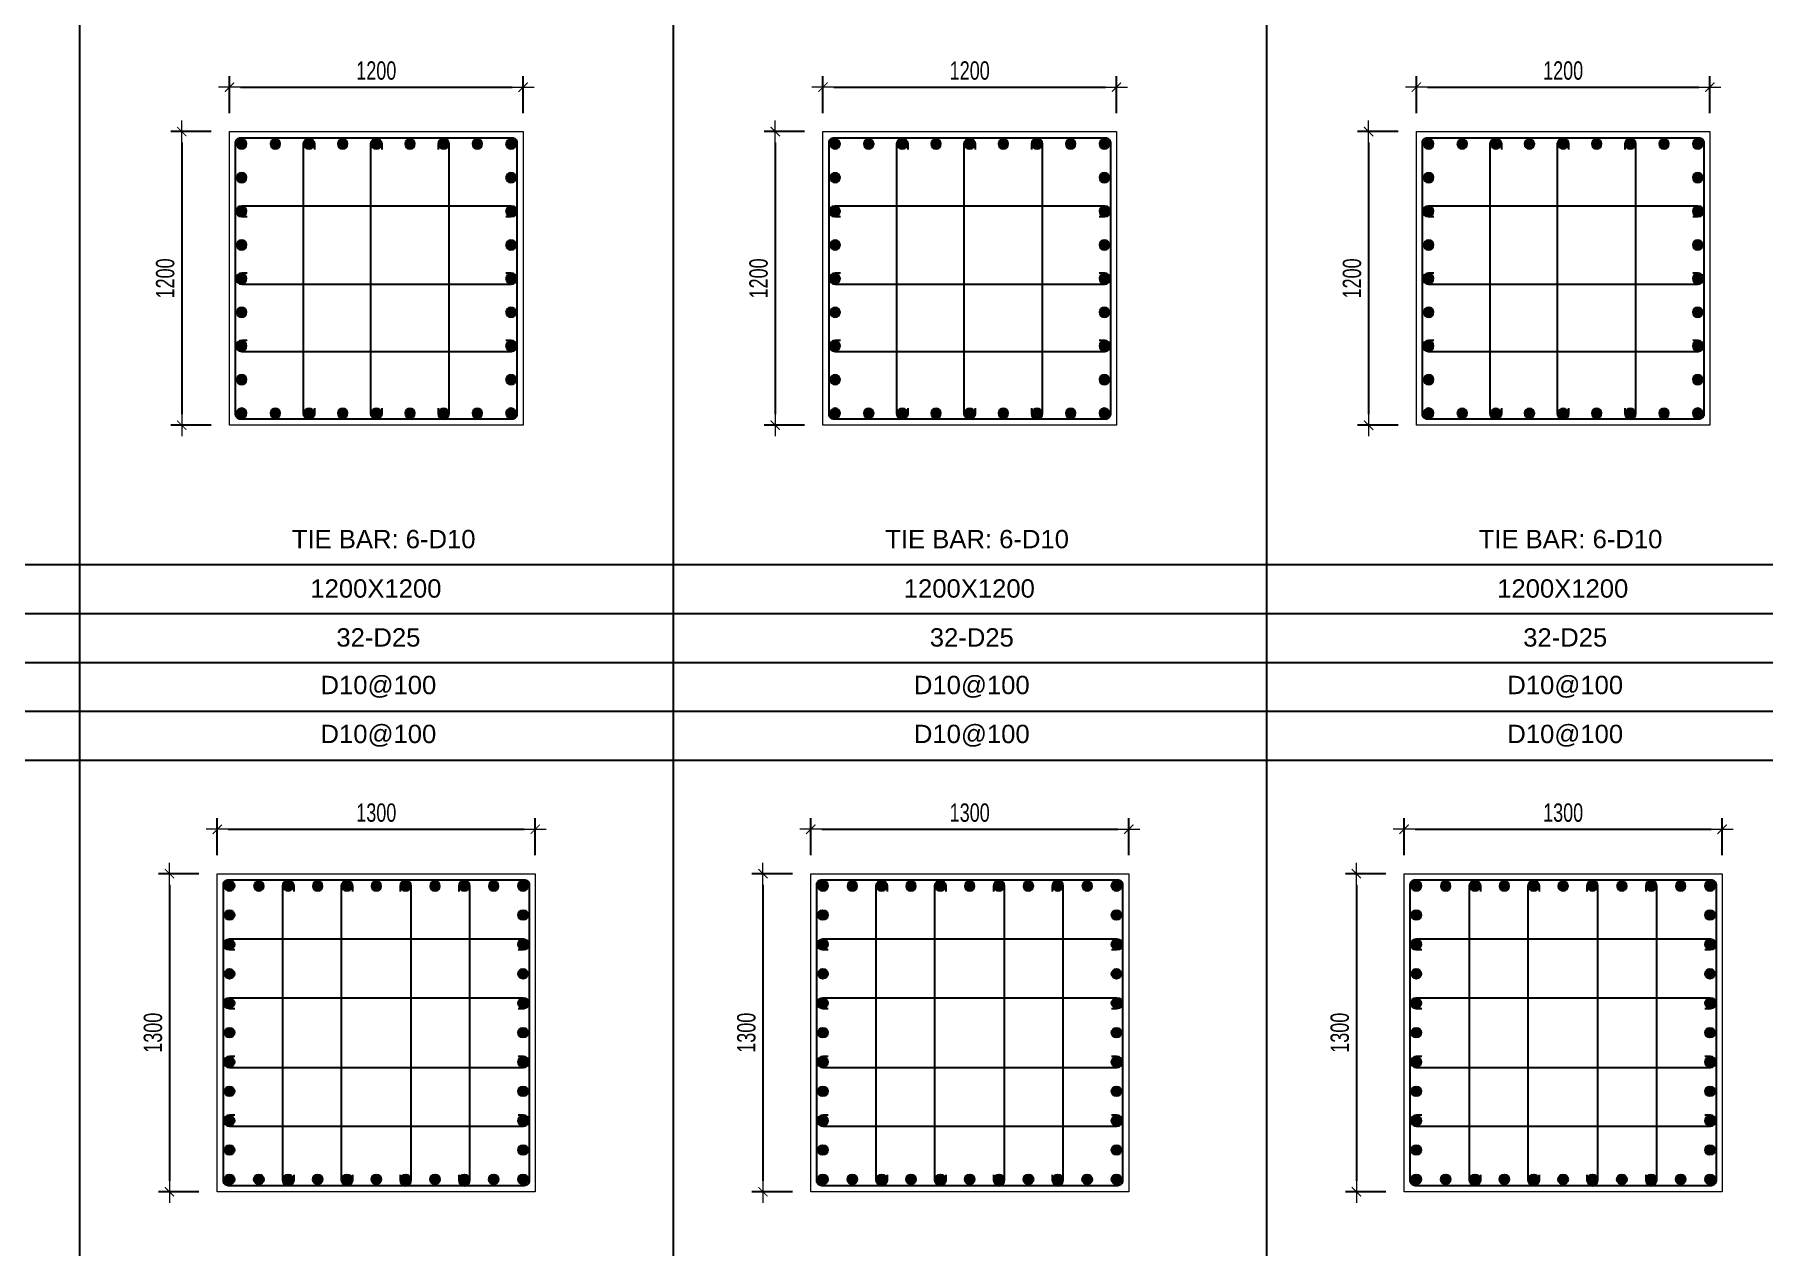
# Model space of a CAD drawing. Header units: millimetres. Extents: x 49323 to 380960, y -6102 to 181761.
# Drawn here: x 315351 to 322419, y 93714 to 98666 of the extents above; entities that cross this region are included whole.
import ezdxf
from ezdxf.enums import TextEntityAlignment as Align

# ---------------------------------------------------------------- set-up
doc = ezdxf.new("R2010")
doc.units = ezdxf.units.MM
doc.linetypes.add('CENTER2', pattern=[1.125, 0.75, -0.125, 0.125, -0.125])
doc.layers.get('Defpoints').update_dxf_attribs({"color": 151, "lineweight": 9})
for name, color, linetype in [('2', 2, 'Continuous'), ('CEN', 1, 'CENTER2'), ('STL', 3, 'Continuous'), ('TIT1', 3, 'Continuous')]:
    doc.layers.add(name, color=color, linetype=linetype)
doc.layers.add('NDC_S_CONTINUOUS', color=3, linetype='Continuous', lineweight=20)
doc.layers.add('NDC_S_DIM', color=1, linetype='Continuous', lineweight=15)
doc.styles.add('NDC_ARIAL', font='arial.ttf', dxfattribs={"width": 0.85})
doc.styles.add('NDC_DIM', font='', dxfattribs={"width": 0.75})
doc.styles.get('NDC_DIM').set_extended_font_data('Dotum')
doc.dimstyles.new('NDC_dim_30', dxfattribs={"dimscale": 30, "dimtxt": 2.5, "dimasz": 1.5, "dimexe": 1.5, "dimexo": 2.5, "dimgap": 1, "dimtad": 1, "dimdec": 0, "dimzin": 0, "dimdsep": 46, "dimtxsty": 'NDC_DIM', "dimblk": 'DIMMARK', "dimcen": 0.09, "dimdle": 1.2, "dimclrd": 1, "dimclre": 1, "dimclrt": 3, "dimadec": 0, "dimazin": 0, "dimtfac": 1, "dimtdec": 0, "dimtix": 1, "dimtofl": 0, "dimtmove": 0, "dimatfit": 3, "dimfxl": 8, "dimfxlon": 1, "dimtolj": 1, "dimtzin": 0, "dimarcsym": 0})

# ---------------------------------------------------------------- blocks, each defined once
blk = doc.blocks.new('DIMMARK')
at = {"layer": 'NDC_S_DIM', "color": 1}
blk.add_line((-1.5, 0), (1, 0), dxfattribs=at)
at = {"layer": 'NDC_S_DIM', "color": 2, "const_width": 0.1}
blk.add_lwpolyline([(-0.42, -0.42), (0.42, 0.42)], dxfattribs=at)
blk = doc.blocks.new('*D905')
at = {"layer": 'Defpoints', "color": 0, "ltscale": 40, "transparency": 16777216}
for p in [(317398.4, 95418.5), (316098.4, 95236.9), (317398.4, 95236.9)]:
    blk.add_point(p, dxfattribs=at)
at = {"layer": 'NDC_S_DIM', "color": 1, "lineweight": -2, "ltscale": 40, "transparency": 16777216}
for p, q in [((316098.4, 95311.9), (316098.4, 95463.5)), ((317398.4, 95311.9), (317398.4, 95463.5)), ((316143.4, 95418.5), (317353.4, 95418.5))]:
    blk.add_line(p, q, dxfattribs=at)
at = {"layer": 'NDC_S_DIM', "color": 1, "lineweight": -2, "ltscale": 40, "transparency": 16777216, "xscale": 45, "yscale": 45, "zscale": 45, "rotation": 180}
blk.add_blockref('DIMMARK', (316098.4, 95418.5), dxfattribs=at)
at = {"layer": 'NDC_S_DIM', "color": 1, "lineweight": -2, "ltscale": 40, "transparency": 16777216, "xscale": 45, "yscale": 45, "zscale": 45}
blk.add_blockref('DIMMARK', (317398.4, 95418.5), dxfattribs=at)
at = {"layer": 'NDC_S_DIM', "color": 3, "ltscale": 40, "transparency": 16777216, "insert": (316748.4, 95486), "char_height": 75, "attachment_point": 5, "style": 'NDC_DIM'}
blk.add_mtext('\\A1;1300', dxfattribs=at)
blk = doc.blocks.new('*D906')
at = {"layer": 'Defpoints', "color": 0, "ltscale": 40, "transparency": 16777216}
for p in [(316098.4, 95236.9), (315903, 93936.9), (316098.4, 93936.9)]:
    blk.add_point(p, dxfattribs=at)
at = {"layer": 'NDC_S_DIM', "color": 1, "lineweight": -2, "ltscale": 40, "transparency": 16777216}
for p, q in [((316023.4, 95236.9), (315858, 95236.9)), ((315903, 95191.9), (315903, 93981.9)), ((316023.4, 93936.9), (315858, 93936.9))]:
    blk.add_line(p, q, dxfattribs=at)
at = {"layer": 'NDC_S_DIM', "color": 1, "lineweight": -2, "ltscale": 40, "transparency": 16777216, "xscale": 45, "yscale": 45, "zscale": 45}
for p, rotation in [((315903, 95236.9), 90), ((315903, 93936.9), 270)]:
    blk.add_blockref('DIMMARK', p, dxfattribs=dict(at, rotation=rotation))
at = {"layer": 'NDC_S_DIM', "color": 3, "ltscale": 40, "transparency": 16777216, "insert": (315835.5, 94586.9), "char_height": 75, "attachment_point": 5, "rotation": 90, "style": 'NDC_DIM'}
blk.add_mtext('\\A1;1300', dxfattribs=at)
blk = doc.blocks.new('8')
at = {"layer": '2'}
blk.add_hatch(color=256, dxfattribs=at).paths.add_polyline_path([(20, 0, 0.386127), (1.9, 19.9), (-1.9, 19.9, 0.386127), (-20, 0, 1)])
blk.add_circle((0, 0), 20, dxfattribs=at)
blk = doc.blocks.new('5')
at = {"layer": 'CEN', "rotation": 180}
blk.add_blockref('8', (0, 0), dxfattribs=at)
blk = doc.blocks.new('*U897')
at = {"layer": 'STL', "xscale": -1, "rotation": 270}
blk.add_blockref('5', (0, 0), dxfattribs=at)
blk = doc.blocks.new('*U898')
at = {"layer": 'NDC_S_DIM', "color": 0, "linetype": 'ByBlock', "lineweight": -2, "transparency": 16777216}
for p in [(308919.8, 95186.4), (309039.9, 95186.4), (309159.9, 95186.4), (309280, 95186.4), (309400, 95186.4), (309520.1, 95186.4), (309640.1, 95186.4), (309760.2, 95186.4), (309880.2, 95186.4), (310000.3, 95186.4), (310120.3, 95186.4)]:
    blk.add_blockref('*U897', p, dxfattribs=at)
blk = doc.blocks.new('*U899')
at = {"layer": 'STL', "xscale": -1, "rotation": 270}
blk.add_blockref('5', (0, 0), dxfattribs=at)
blk = doc.blocks.new('*U900')
at = {"layer": 'NDC_S_DIM', "color": 0, "linetype": 'ByBlock', "lineweight": -2, "transparency": 16777216}
for p in [(308919.8, 95186.4), (309039.9, 95186.4), (309159.9, 95186.4), (309280, 95186.4), (309400, 95186.4), (309520.1, 95186.4), (309640.1, 95186.4), (309760.2, 95186.4), (309880.2, 95186.4), (310000.3, 95186.4), (310120.3, 95186.4)]:
    blk.add_blockref('*U899', p, dxfattribs=at)
blk = doc.blocks.new('*U901')
at = {"layer": 'STL', "xscale": -1, "rotation": 270}
blk.add_blockref('5', (0, 0), dxfattribs=at)
blk = doc.blocks.new('*U902')
at = {"layer": 'NDC_S_DIM', "color": 0, "linetype": 'ByBlock', "lineweight": -2, "transparency": 16777216}
for p in [(308919.8, 95186.4), (309039.9, 95186.4), (309159.9, 95186.4), (309280, 95186.4), (309400, 95186.4), (309520.1, 95186.4), (309640.1, 95186.4), (309760.2, 95186.4), (309880.2, 95186.4), (310000.3, 95186.4), (310120.3, 95186.4)]:
    blk.add_blockref('*U901', p, dxfattribs=at)
blk = doc.blocks.new('*U903')
at = {"layer": 'STL', "xscale": -1, "rotation": 270}
blk.add_blockref('5', (0, 0), dxfattribs=at)
blk = doc.blocks.new('*U904')
at = {"layer": 'NDC_S_DIM', "color": 0, "linetype": 'ByBlock', "lineweight": -2, "transparency": 16777216}
for p in [(308919.8, 95186.4), (309039.9, 95186.4), (309159.9, 95186.4), (309280, 95186.4), (309400, 95186.4), (309520.1, 95186.4), (309640.1, 95186.4), (309760.2, 95186.4), (309880.2, 95186.4), (310000.3, 95186.4), (310120.3, 95186.4)]:
    blk.add_blockref('*U903', p, dxfattribs=at)
blk = doc.blocks.new('*D923')
at = {"layer": 'Defpoints', "color": 0, "ltscale": 40, "transparency": 16777216}
for p in [(317348.4, 98451.2), (316148.4, 98269.6), (317348.4, 98269.6)]:
    blk.add_point(p, dxfattribs=at)
at = {"layer": 'NDC_S_DIM', "color": 1, "lineweight": -2, "ltscale": 40, "transparency": 16777216}
for p, q in [((316148.4, 98344.6), (316148.4, 98496.2)), ((317348.4, 98344.6), (317348.4, 98496.2)), ((316193.4, 98451.2), (317303.4, 98451.2))]:
    blk.add_line(p, q, dxfattribs=at)
at = {"layer": 'NDC_S_DIM', "color": 1, "lineweight": -2, "ltscale": 40, "transparency": 16777216, "xscale": 45, "yscale": 45, "zscale": 45, "rotation": 180}
blk.add_blockref('DIMMARK', (316148.4, 98451.2), dxfattribs=at)
at = {"layer": 'NDC_S_DIM', "color": 1, "lineweight": -2, "ltscale": 40, "transparency": 16777216, "xscale": 45, "yscale": 45, "zscale": 45}
blk.add_blockref('DIMMARK', (317348.4, 98451.2), dxfattribs=at)
at = {"layer": 'NDC_S_DIM', "color": 3, "ltscale": 40, "transparency": 16777216, "insert": (316748.4, 98518.7), "char_height": 75, "attachment_point": 5, "style": 'NDC_DIM'}
blk.add_mtext('\\A1;1200', dxfattribs=at)
blk = doc.blocks.new('*D924')
at = {"layer": 'Defpoints', "color": 0, "ltscale": 40, "transparency": 16777216}
for p in [(316148.4, 98269.6), (315953, 97069.6), (316148.4, 97069.6)]:
    blk.add_point(p, dxfattribs=at)
at = {"layer": 'NDC_S_DIM', "color": 1, "lineweight": -2, "ltscale": 40, "transparency": 16777216}
for p, q in [((316073.4, 98269.6), (315908, 98269.6)), ((315953, 98224.6), (315953, 97114.6)), ((316073.4, 97069.6), (315908, 97069.6))]:
    blk.add_line(p, q, dxfattribs=at)
at = {"layer": 'NDC_S_DIM', "color": 1, "lineweight": -2, "ltscale": 40, "transparency": 16777216, "xscale": 45, "yscale": 45, "zscale": 45}
for p, rotation in [((315953, 98269.6), 90), ((315953, 97069.6), 270)]:
    blk.add_blockref('DIMMARK', p, dxfattribs=dict(at, rotation=rotation))
at = {"layer": 'NDC_S_DIM', "color": 3, "ltscale": 40, "transparency": 16777216, "insert": (315885.5, 97669.6), "char_height": 75, "attachment_point": 5, "rotation": 90, "style": 'NDC_DIM'}
blk.add_mtext('\\A1;1200', dxfattribs=at)
blk = doc.blocks.new('*U909')
at = {"layer": 'STL', "xscale": -1, "rotation": 270}
blk.add_blockref('5', (0, 0), dxfattribs=at)
blk = doc.blocks.new('*U919')
at = {"layer": 'NDC_S_DIM', "color": 0, "linetype": 'ByBlock', "lineweight": -2, "transparency": 16777216}
for p in [(306393.8, 95024.2), (306531.3, 95024.2), (306668.9, 95024.2), (306806.4, 95024.2), (306944, 95024.2), (307081.5, 95024.2), (307219.1, 95024.2), (307356.7, 95024.2), (307494.2, 95024.2)]:
    blk.add_blockref('*U909', p, dxfattribs=at)
blk = doc.blocks.new('*U921')
at = {"layer": 'STL', "xscale": -1, "rotation": 270}
blk.add_blockref('5', (0, 0), dxfattribs=at)
blk = doc.blocks.new('*U920')
at = {"layer": 'NDC_S_DIM', "color": 0, "linetype": 'ByBlock', "lineweight": -2, "transparency": 16777216}
for p in [(306393.8, 95024.2), (306531.3, 95024.2), (306668.9, 95024.2), (306806.4, 95024.2), (306944, 95024.2), (307081.5, 95024.2), (307219.1, 95024.2), (307356.7, 95024.2), (307494.2, 95024.2)]:
    blk.add_blockref('*U921', p, dxfattribs=at)
blk = doc.blocks.new('*U907')
at = {"layer": 'STL', "xscale": -1, "rotation": 270}
blk.add_blockref('5', (0, 0), dxfattribs=at)
blk = doc.blocks.new('*U922')
at = {"layer": 'NDC_S_DIM', "color": 0, "linetype": 'ByBlock', "lineweight": -2, "transparency": 16777216}
for p in [(306393.8, 95024.2), (306531.3, 95024.2), (306668.9, 95024.2), (306806.4, 95024.2), (306944, 95024.2), (307081.5, 95024.2), (307219.1, 95024.2), (307356.7, 95024.2), (307494.2, 95024.2)]:
    blk.add_blockref('*U907', p, dxfattribs=at)
blk = doc.blocks.new('*U918')
at = {"layer": 'STL', "xscale": -1, "rotation": 270}
blk.add_blockref('5', (0, 0), dxfattribs=at)
blk = doc.blocks.new('*U908')
at = {"layer": 'NDC_S_DIM', "color": 0, "linetype": 'ByBlock', "lineweight": -2, "transparency": 16777216}
for p in [(306393.8, 95024.2), (306531.3, 95024.2), (306668.9, 95024.2), (306806.4, 95024.2), (306944, 95024.2), (307081.5, 95024.2), (307219.1, 95024.2), (307356.7, 95024.2), (307494.2, 95024.2)]:
    blk.add_blockref('*U918', p, dxfattribs=at)
blk = doc.blocks.new('*D972')
at = {"layer": 'Defpoints', "color": 0, "ltscale": 40, "transparency": 16777216}
for p in [(319824.5, 95418.5), (318524.5, 95236.9), (319824.5, 95236.9)]:
    blk.add_point(p, dxfattribs=at)
at = {"layer": 'NDC_S_DIM', "color": 1, "lineweight": -2, "ltscale": 40, "transparency": 16777216}
for p, q in [((318524.5, 95311.9), (318524.5, 95463.5)), ((319824.5, 95311.9), (319824.5, 95463.5)), ((318569.5, 95418.5), (319779.5, 95418.5))]:
    blk.add_line(p, q, dxfattribs=at)
at = {"layer": 'NDC_S_DIM', "color": 1, "lineweight": -2, "ltscale": 40, "transparency": 16777216, "xscale": 45, "yscale": 45, "zscale": 45, "rotation": 180}
blk.add_blockref('DIMMARK', (318524.5, 95418.5), dxfattribs=at)
at = {"layer": 'NDC_S_DIM', "color": 1, "lineweight": -2, "ltscale": 40, "transparency": 16777216, "xscale": 45, "yscale": 45, "zscale": 45}
blk.add_blockref('DIMMARK', (319824.5, 95418.5), dxfattribs=at)
at = {"layer": 'NDC_S_DIM', "color": 3, "ltscale": 40, "transparency": 16777216, "insert": (319174.5, 95486), "char_height": 75, "attachment_point": 5, "style": 'NDC_DIM'}
blk.add_mtext('\\A1;1300', dxfattribs=at)
blk = doc.blocks.new('*D973')
at = {"layer": 'Defpoints', "color": 0, "ltscale": 40, "transparency": 16777216}
for p in [(318524.5, 95236.9), (318329.1, 93936.9), (318524.5, 93936.9)]:
    blk.add_point(p, dxfattribs=at)
at = {"layer": 'NDC_S_DIM', "color": 1, "lineweight": -2, "ltscale": 40, "transparency": 16777216}
for p, q in [((318449.5, 95236.9), (318284.1, 95236.9)), ((318329.1, 95191.9), (318329.1, 93981.9)), ((318449.5, 93936.9), (318284.1, 93936.9))]:
    blk.add_line(p, q, dxfattribs=at)
at = {"layer": 'NDC_S_DIM', "color": 1, "lineweight": -2, "ltscale": 40, "transparency": 16777216, "xscale": 45, "yscale": 45, "zscale": 45}
for p, rotation in [((318329.1, 95236.9), 90), ((318329.1, 93936.9), 270)]:
    blk.add_blockref('DIMMARK', p, dxfattribs=dict(at, rotation=rotation))
at = {"layer": 'NDC_S_DIM', "color": 3, "ltscale": 40, "transparency": 16777216, "insert": (318261.5, 94586.9), "char_height": 75, "attachment_point": 5, "rotation": 90, "style": 'NDC_DIM'}
blk.add_mtext('\\A1;1300', dxfattribs=at)
blk = doc.blocks.new('*U958')
at = {"layer": 'STL', "xscale": -1, "rotation": 270}
blk.add_blockref('5', (0, 0), dxfattribs=at)
blk = doc.blocks.new('*U938')
at = {"layer": 'NDC_S_DIM', "color": 0, "linetype": 'ByBlock', "lineweight": -2, "transparency": 16777216}
for p in [(308919.8, 95186.4), (309039.9, 95186.4), (309159.9, 95186.4), (309280, 95186.4), (309400, 95186.4), (309520.1, 95186.4), (309640.1, 95186.4), (309760.2, 95186.4), (309880.2, 95186.4), (310000.3, 95186.4), (310120.3, 95186.4)]:
    blk.add_blockref('*U958', p, dxfattribs=at)
blk = doc.blocks.new('*U939')
at = {"layer": 'STL', "xscale": -1, "rotation": 270}
blk.add_blockref('5', (0, 0), dxfattribs=at)
blk = doc.blocks.new('*U940')
at = {"layer": 'NDC_S_DIM', "color": 0, "linetype": 'ByBlock', "lineweight": -2, "transparency": 16777216}
for p in [(308919.8, 95186.4), (309039.9, 95186.4), (309159.9, 95186.4), (309280, 95186.4), (309400, 95186.4), (309520.1, 95186.4), (309640.1, 95186.4), (309760.2, 95186.4), (309880.2, 95186.4), (310000.3, 95186.4), (310120.3, 95186.4)]:
    blk.add_blockref('*U939', p, dxfattribs=at)
blk = doc.blocks.new('*U941')
at = {"layer": 'STL', "xscale": -1, "rotation": 270}
blk.add_blockref('5', (0, 0), dxfattribs=at)
blk = doc.blocks.new('*U942')
at = {"layer": 'NDC_S_DIM', "color": 0, "linetype": 'ByBlock', "lineweight": -2, "transparency": 16777216}
for p in [(308919.8, 95186.4), (309039.9, 95186.4), (309159.9, 95186.4), (309280, 95186.4), (309400, 95186.4), (309520.1, 95186.4), (309640.1, 95186.4), (309760.2, 95186.4), (309880.2, 95186.4), (310000.3, 95186.4), (310120.3, 95186.4)]:
    blk.add_blockref('*U941', p, dxfattribs=at)
blk = doc.blocks.new('*U943')
at = {"layer": 'STL', "xscale": -1, "rotation": 270}
blk.add_blockref('5', (0, 0), dxfattribs=at)
blk = doc.blocks.new('*U944')
at = {"layer": 'NDC_S_DIM', "color": 0, "linetype": 'ByBlock', "lineweight": -2, "transparency": 16777216}
for p in [(308919.8, 95186.4), (309039.9, 95186.4), (309159.9, 95186.4), (309280, 95186.4), (309400, 95186.4), (309520.1, 95186.4), (309640.1, 95186.4), (309760.2, 95186.4), (309880.2, 95186.4), (310000.3, 95186.4), (310120.3, 95186.4)]:
    blk.add_blockref('*U943', p, dxfattribs=at)
blk = doc.blocks.new('*D967')
at = {"layer": 'Defpoints', "color": 0, "ltscale": 40, "transparency": 16777216}
for p in [(319774.5, 98451.2), (318574.5, 98269.6), (319774.5, 98269.6)]:
    blk.add_point(p, dxfattribs=at)
at = {"layer": 'NDC_S_DIM', "color": 1, "lineweight": -2, "ltscale": 40, "transparency": 16777216}
for p, q in [((318574.5, 98344.6), (318574.5, 98496.2)), ((319774.5, 98344.6), (319774.5, 98496.2)), ((318619.5, 98451.2), (319729.5, 98451.2))]:
    blk.add_line(p, q, dxfattribs=at)
at = {"layer": 'NDC_S_DIM', "color": 1, "lineweight": -2, "ltscale": 40, "transparency": 16777216, "xscale": 45, "yscale": 45, "zscale": 45, "rotation": 180}
blk.add_blockref('DIMMARK', (318574.5, 98451.2), dxfattribs=at)
at = {"layer": 'NDC_S_DIM', "color": 1, "lineweight": -2, "ltscale": 40, "transparency": 16777216, "xscale": 45, "yscale": 45, "zscale": 45}
blk.add_blockref('DIMMARK', (319774.5, 98451.2), dxfattribs=at)
at = {"layer": 'NDC_S_DIM', "color": 3, "ltscale": 40, "transparency": 16777216, "insert": (319174.5, 98518.7), "char_height": 75, "attachment_point": 5, "style": 'NDC_DIM'}
blk.add_mtext('\\A1;1200', dxfattribs=at)
blk = doc.blocks.new('*D968')
at = {"layer": 'Defpoints', "color": 0, "ltscale": 40, "transparency": 16777216}
for p in [(318574.5, 98269.6), (318379.1, 97069.6), (318574.5, 97069.6)]:
    blk.add_point(p, dxfattribs=at)
at = {"layer": 'NDC_S_DIM', "color": 1, "lineweight": -2, "ltscale": 40, "transparency": 16777216}
for p, q in [((318499.5, 98269.6), (318334.1, 98269.6)), ((318379.1, 98224.6), (318379.1, 97114.6)), ((318499.5, 97069.6), (318334.1, 97069.6))]:
    blk.add_line(p, q, dxfattribs=at)
at = {"layer": 'NDC_S_DIM', "color": 1, "lineweight": -2, "ltscale": 40, "transparency": 16777216, "xscale": 45, "yscale": 45, "zscale": 45}
for p, rotation in [((318379.1, 98269.6), 90), ((318379.1, 97069.6), 270)]:
    blk.add_blockref('DIMMARK', p, dxfattribs=dict(at, rotation=rotation))
at = {"layer": 'NDC_S_DIM', "color": 3, "ltscale": 40, "transparency": 16777216, "insert": (318311.5, 97669.6), "char_height": 75, "attachment_point": 5, "rotation": 90, "style": 'NDC_DIM'}
blk.add_mtext('\\A1;1200', dxfattribs=at)
blk = doc.blocks.new('*U947')
at = {"layer": 'STL', "xscale": -1, "rotation": 270}
blk.add_blockref('5', (0, 0), dxfattribs=at)
blk = doc.blocks.new('*U934')
at = {"layer": 'NDC_S_DIM', "color": 0, "linetype": 'ByBlock', "lineweight": -2, "transparency": 16777216}
for p in [(306393.8, 95024.2), (306531.3, 95024.2), (306668.9, 95024.2), (306806.4, 95024.2), (306944, 95024.2), (307081.5, 95024.2), (307219.1, 95024.2), (307356.7, 95024.2), (307494.2, 95024.2)]:
    blk.add_blockref('*U947', p, dxfattribs=at)
blk = doc.blocks.new('*U936')
at = {"layer": 'STL', "xscale": -1, "rotation": 270}
blk.add_blockref('5', (0, 0), dxfattribs=at)
blk = doc.blocks.new('*U935')
at = {"layer": 'NDC_S_DIM', "color": 0, "linetype": 'ByBlock', "lineweight": -2, "transparency": 16777216}
for p in [(306393.8, 95024.2), (306531.3, 95024.2), (306668.9, 95024.2), (306806.4, 95024.2), (306944, 95024.2), (307081.5, 95024.2), (307219.1, 95024.2), (307356.7, 95024.2), (307494.2, 95024.2)]:
    blk.add_blockref('*U936', p, dxfattribs=at)
blk = doc.blocks.new('*U945')
at = {"layer": 'STL', "xscale": -1, "rotation": 270}
blk.add_blockref('5', (0, 0), dxfattribs=at)
blk = doc.blocks.new('*U937')
at = {"layer": 'NDC_S_DIM', "color": 0, "linetype": 'ByBlock', "lineweight": -2, "transparency": 16777216}
for p in [(306393.8, 95024.2), (306531.3, 95024.2), (306668.9, 95024.2), (306806.4, 95024.2), (306944, 95024.2), (307081.5, 95024.2), (307219.1, 95024.2), (307356.7, 95024.2), (307494.2, 95024.2)]:
    blk.add_blockref('*U945', p, dxfattribs=at)
blk = doc.blocks.new('*U933')
at = {"layer": 'STL', "xscale": -1, "rotation": 270}
blk.add_blockref('5', (0, 0), dxfattribs=at)
blk = doc.blocks.new('*U946')
at = {"layer": 'NDC_S_DIM', "color": 0, "linetype": 'ByBlock', "lineweight": -2, "transparency": 16777216}
for p in [(306393.8, 95024.2), (306531.3, 95024.2), (306668.9, 95024.2), (306806.4, 95024.2), (306944, 95024.2), (307081.5, 95024.2), (307219.1, 95024.2), (307356.7, 95024.2), (307494.2, 95024.2)]:
    blk.add_blockref('*U933', p, dxfattribs=at)
blk = doc.blocks.new('*D1020')
at = {"layer": 'Defpoints', "color": 0, "ltscale": 40, "transparency": 16777216}
for p in [(322250.6, 95418.5), (320950.6, 95236.9), (322250.6, 95236.9)]:
    blk.add_point(p, dxfattribs=at)
at = {"layer": 'NDC_S_DIM', "color": 1, "lineweight": -2, "ltscale": 40, "transparency": 16777216}
for p, q in [((320950.6, 95311.9), (320950.6, 95463.5)), ((322250.6, 95311.9), (322250.6, 95463.5)), ((320995.6, 95418.5), (322205.6, 95418.5))]:
    blk.add_line(p, q, dxfattribs=at)
at = {"layer": 'NDC_S_DIM', "color": 1, "lineweight": -2, "ltscale": 40, "transparency": 16777216, "xscale": 45, "yscale": 45, "zscale": 45, "rotation": 180}
blk.add_blockref('DIMMARK', (320950.6, 95418.5), dxfattribs=at)
at = {"layer": 'NDC_S_DIM', "color": 1, "lineweight": -2, "ltscale": 40, "transparency": 16777216, "xscale": 45, "yscale": 45, "zscale": 45}
blk.add_blockref('DIMMARK', (322250.6, 95418.5), dxfattribs=at)
at = {"layer": 'NDC_S_DIM', "color": 3, "ltscale": 40, "transparency": 16777216, "insert": (321600.6, 95486), "char_height": 75, "attachment_point": 5, "style": 'NDC_DIM'}
blk.add_mtext('\\A1;1300', dxfattribs=at)
blk = doc.blocks.new('*D1021')
at = {"layer": 'Defpoints', "color": 0, "ltscale": 40, "transparency": 16777216}
for p in [(320950.6, 95236.9), (320755.2, 93936.9), (320950.6, 93936.9)]:
    blk.add_point(p, dxfattribs=at)
at = {"layer": 'NDC_S_DIM', "color": 1, "lineweight": -2, "ltscale": 40, "transparency": 16777216}
for p, q in [((320875.6, 95236.9), (320710.2, 95236.9)), ((320755.2, 95191.9), (320755.2, 93981.9)), ((320875.6, 93936.9), (320710.2, 93936.9))]:
    blk.add_line(p, q, dxfattribs=at)
at = {"layer": 'NDC_S_DIM', "color": 1, "lineweight": -2, "ltscale": 40, "transparency": 16777216, "xscale": 45, "yscale": 45, "zscale": 45}
for p, rotation in [((320755.2, 95236.9), 90), ((320755.2, 93936.9), 270)]:
    blk.add_blockref('DIMMARK', p, dxfattribs=dict(at, rotation=rotation))
at = {"layer": 'NDC_S_DIM', "color": 3, "ltscale": 40, "transparency": 16777216, "insert": (320687.6, 94586.9), "char_height": 75, "attachment_point": 5, "rotation": 90, "style": 'NDC_DIM'}
blk.add_mtext('\\A1;1300', dxfattribs=at)
blk = doc.blocks.new('*U1006')
at = {"layer": 'STL', "xscale": -1, "rotation": 270}
blk.add_blockref('5', (0, 0), dxfattribs=at)
blk = doc.blocks.new('*U986')
at = {"layer": 'NDC_S_DIM', "color": 0, "linetype": 'ByBlock', "lineweight": -2, "transparency": 16777216}
for p in [(308919.8, 95186.4), (309039.9, 95186.4), (309159.9, 95186.4), (309280, 95186.4), (309400, 95186.4), (309520.1, 95186.4), (309640.1, 95186.4), (309760.2, 95186.4), (309880.2, 95186.4), (310000.3, 95186.4), (310120.3, 95186.4)]:
    blk.add_blockref('*U1006', p, dxfattribs=at)
blk = doc.blocks.new('*U987')
at = {"layer": 'STL', "xscale": -1, "rotation": 270}
blk.add_blockref('5', (0, 0), dxfattribs=at)
blk = doc.blocks.new('*U988')
at = {"layer": 'NDC_S_DIM', "color": 0, "linetype": 'ByBlock', "lineweight": -2, "transparency": 16777216}
for p in [(308919.8, 95186.4), (309039.9, 95186.4), (309159.9, 95186.4), (309280, 95186.4), (309400, 95186.4), (309520.1, 95186.4), (309640.1, 95186.4), (309760.2, 95186.4), (309880.2, 95186.4), (310000.3, 95186.4), (310120.3, 95186.4)]:
    blk.add_blockref('*U987', p, dxfattribs=at)
blk = doc.blocks.new('*U989')
at = {"layer": 'STL', "xscale": -1, "rotation": 270}
blk.add_blockref('5', (0, 0), dxfattribs=at)
blk = doc.blocks.new('*U990')
at = {"layer": 'NDC_S_DIM', "color": 0, "linetype": 'ByBlock', "lineweight": -2, "transparency": 16777216}
for p in [(308919.8, 95186.4), (309039.9, 95186.4), (309159.9, 95186.4), (309280, 95186.4), (309400, 95186.4), (309520.1, 95186.4), (309640.1, 95186.4), (309760.2, 95186.4), (309880.2, 95186.4), (310000.3, 95186.4), (310120.3, 95186.4)]:
    blk.add_blockref('*U989', p, dxfattribs=at)
blk = doc.blocks.new('*U991')
at = {"layer": 'STL', "xscale": -1, "rotation": 270}
blk.add_blockref('5', (0, 0), dxfattribs=at)
blk = doc.blocks.new('*U992')
at = {"layer": 'NDC_S_DIM', "color": 0, "linetype": 'ByBlock', "lineweight": -2, "transparency": 16777216}
for p in [(308919.8, 95186.4), (309039.9, 95186.4), (309159.9, 95186.4), (309280, 95186.4), (309400, 95186.4), (309520.1, 95186.4), (309640.1, 95186.4), (309760.2, 95186.4), (309880.2, 95186.4), (310000.3, 95186.4), (310120.3, 95186.4)]:
    blk.add_blockref('*U991', p, dxfattribs=at)
blk = doc.blocks.new('*D1015')
at = {"layer": 'Defpoints', "color": 0, "ltscale": 40, "transparency": 16777216}
for p in [(322200.6, 98451.2), (321000.6, 98269.6), (322200.6, 98269.6)]:
    blk.add_point(p, dxfattribs=at)
at = {"layer": 'NDC_S_DIM', "color": 1, "lineweight": -2, "ltscale": 40, "transparency": 16777216}
for p, q in [((321000.6, 98344.6), (321000.6, 98496.2)), ((322200.6, 98344.6), (322200.6, 98496.2)), ((321045.6, 98451.2), (322155.6, 98451.2))]:
    blk.add_line(p, q, dxfattribs=at)
at = {"layer": 'NDC_S_DIM', "color": 1, "lineweight": -2, "ltscale": 40, "transparency": 16777216, "xscale": 45, "yscale": 45, "zscale": 45, "rotation": 180}
blk.add_blockref('DIMMARK', (321000.6, 98451.2), dxfattribs=at)
at = {"layer": 'NDC_S_DIM', "color": 1, "lineweight": -2, "ltscale": 40, "transparency": 16777216, "xscale": 45, "yscale": 45, "zscale": 45}
blk.add_blockref('DIMMARK', (322200.6, 98451.2), dxfattribs=at)
at = {"layer": 'NDC_S_DIM', "color": 3, "ltscale": 40, "transparency": 16777216, "insert": (321600.6, 98518.7), "char_height": 75, "attachment_point": 5, "style": 'NDC_DIM'}
blk.add_mtext('\\A1;1200', dxfattribs=at)
blk = doc.blocks.new('*D1016')
at = {"layer": 'Defpoints', "color": 0, "ltscale": 40, "transparency": 16777216}
for p in [(321000.6, 98269.6), (320805.2, 97069.6), (321000.6, 97069.6)]:
    blk.add_point(p, dxfattribs=at)
at = {"layer": 'NDC_S_DIM', "color": 1, "lineweight": -2, "ltscale": 40, "transparency": 16777216}
for p, q in [((320925.6, 98269.6), (320760.2, 98269.6)), ((320805.2, 98224.6), (320805.2, 97114.6)), ((320925.6, 97069.6), (320760.2, 97069.6))]:
    blk.add_line(p, q, dxfattribs=at)
at = {"layer": 'NDC_S_DIM', "color": 1, "lineweight": -2, "ltscale": 40, "transparency": 16777216, "xscale": 45, "yscale": 45, "zscale": 45}
for p, rotation in [((320805.2, 98269.6), 90), ((320805.2, 97069.6), 270)]:
    blk.add_blockref('DIMMARK', p, dxfattribs=dict(at, rotation=rotation))
at = {"layer": 'NDC_S_DIM', "color": 3, "ltscale": 40, "transparency": 16777216, "insert": (320737.6, 97669.6), "char_height": 75, "attachment_point": 5, "rotation": 90, "style": 'NDC_DIM'}
blk.add_mtext('\\A1;1200', dxfattribs=at)
blk = doc.blocks.new('*U995')
at = {"layer": 'STL', "xscale": -1, "rotation": 270}
blk.add_blockref('5', (0, 0), dxfattribs=at)
blk = doc.blocks.new('*U982')
at = {"layer": 'NDC_S_DIM', "color": 0, "linetype": 'ByBlock', "lineweight": -2, "transparency": 16777216}
for p in [(306393.8, 95024.2), (306531.3, 95024.2), (306668.9, 95024.2), (306806.4, 95024.2), (306944, 95024.2), (307081.5, 95024.2), (307219.1, 95024.2), (307356.7, 95024.2), (307494.2, 95024.2)]:
    blk.add_blockref('*U995', p, dxfattribs=at)
blk = doc.blocks.new('*U984')
at = {"layer": 'STL', "xscale": -1, "rotation": 270}
blk.add_blockref('5', (0, 0), dxfattribs=at)
blk = doc.blocks.new('*U983')
at = {"layer": 'NDC_S_DIM', "color": 0, "linetype": 'ByBlock', "lineweight": -2, "transparency": 16777216}
for p in [(306393.8, 95024.2), (306531.3, 95024.2), (306668.9, 95024.2), (306806.4, 95024.2), (306944, 95024.2), (307081.5, 95024.2), (307219.1, 95024.2), (307356.7, 95024.2), (307494.2, 95024.2)]:
    blk.add_blockref('*U984', p, dxfattribs=at)
blk = doc.blocks.new('*U993')
at = {"layer": 'STL', "xscale": -1, "rotation": 270}
blk.add_blockref('5', (0, 0), dxfattribs=at)
blk = doc.blocks.new('*U985')
at = {"layer": 'NDC_S_DIM', "color": 0, "linetype": 'ByBlock', "lineweight": -2, "transparency": 16777216}
for p in [(306393.8, 95024.2), (306531.3, 95024.2), (306668.9, 95024.2), (306806.4, 95024.2), (306944, 95024.2), (307081.5, 95024.2), (307219.1, 95024.2), (307356.7, 95024.2), (307494.2, 95024.2)]:
    blk.add_blockref('*U993', p, dxfattribs=at)
blk = doc.blocks.new('*U981')
at = {"layer": 'STL', "xscale": -1, "rotation": 270}
blk.add_blockref('5', (0, 0), dxfattribs=at)
blk = doc.blocks.new('*U994')
at = {"layer": 'NDC_S_DIM', "color": 0, "linetype": 'ByBlock', "lineweight": -2, "transparency": 16777216}
for p in [(306393.8, 95024.2), (306531.3, 95024.2), (306668.9, 95024.2), (306806.4, 95024.2), (306944, 95024.2), (307081.5, 95024.2), (307219.1, 95024.2), (307356.7, 95024.2), (307494.2, 95024.2)]:
    blk.add_blockref('*U981', p, dxfattribs=at)

msp = doc.modelspace()

# ---------------------------------------------------------------- linework, layer by layer
at = {"layer": '2', "lineweight": -2, "ltscale": 1000}
for points in [[(317323.4, 98224.6), (317323.4, 97114.6, -0.414214), (317303.4, 97094.6), (316193.4, 97094.6, -0.414214), (316173.4, 97114.6), (316173.4, 98224.6, -0.414214), (316193.4, 98244.6), (317303.4, 98244.6, -0.414214)], [(319749.5, 98224.6), (319749.5, 97114.6, -0.414214), (319729.5, 97094.6), (318619.5, 97094.6, -0.414214), (318599.5, 97114.6), (318599.5, 98224.6, -0.414214), (318619.5, 98244.6), (319729.5, 98244.6, -0.414214)], [(322175.6, 98224.6), (322175.6, 97114.6, -0.414214), (322155.6, 97094.6), (321045.6, 97094.6, -0.414214), (321025.6, 97114.6), (321025.6, 98224.6, -0.414214), (321045.6, 98244.6), (322155.6, 98244.6, -0.414214)], [(317373.4, 95191.9), (317373.4, 93981.9, -0.414214), (317353.4, 93961.9), (316143.4, 93961.9, -0.414214), (316123.4, 93981.9), (316123.4, 95191.9, -0.414214), (316143.4, 95211.9), (317353.4, 95211.9, -0.414214)], [(319799.5, 95191.9), (319799.5, 93981.9, -0.414214), (319779.5, 93961.9), (318569.5, 93961.9, -0.414214), (318549.5, 93981.9), (318549.5, 95191.9, -0.414214), (318569.5, 95211.9), (319779.5, 95211.9, -0.414214)], [(322225.6, 95191.9), (322225.6, 93981.9, -0.414214), (322205.6, 93961.9), (320995.6, 93961.9, -0.414214), (320975.6, 93981.9), (320975.6, 95191.9, -0.414214), (320995.6, 95211.9), (322205.6, 95211.9, -0.414214)]]:
    msp.add_lwpolyline(points, format="xyb", close=True, dxfattribs=at)
at = {"layer": '2'}
for points in [[(316495.8, 97139.2), (316495.8, 97117.1, -1), (316450.7, 97117.1), (316450.7, 98219.1, -1), (316495.8, 98219.1), (316495.8, 98196.9)], [(316770.9, 97139.2), (316770.9, 97117.1, -1), (316725.9, 97117.1), (316725.9, 98219.1, -1), (316770.9, 98219.1), (316770.9, 98196.9)], [(317001, 97139.2), (317001, 97117.1, 1), (317046, 97117.1), (317046, 98219.1, 1), (317001, 98219.1), (317001, 98196.9)], [(318921.9, 97139.2), (318921.9, 97117.1, -1), (318876.8, 97117.1), (318876.8, 98219.1, -1), (318921.9, 98219.1), (318921.9, 98196.9)], [(319197, 97139.2), (319197, 97117.1, -1), (319152, 97117.1), (319152, 98219.1, -1), (319197, 98219.1), (319197, 98196.9)], [(319427.1, 97139.2), (319427.1, 97117.1, 1), (319472.1, 97117.1), (319472.1, 98219.1, 1), (319427.1, 98219.1), (319427.1, 98196.9)], [(321348, 97139.2), (321348, 97117.1, -1), (321302.9, 97117.1), (321302.9, 98219.1, -1), (321348, 98219.1), (321348, 98196.9)], [(321623.1, 97139.2), (321623.1, 97117.1, -1), (321578, 97117.1), (321578, 98219.1, -1), (321623.1, 98219.1), (321623.1, 98196.9)], [(321853.2, 97139.2), (321853.2, 97117.1, 1), (321898.2, 97117.1), (321898.2, 98219.1, 1), (321853.2, 98219.1), (321853.2, 98196.9)], [(316220.3, 97921.5), (316198.1, 97921.5, -1), (316198.1, 97966.5), (317300.2, 97966.5, -1), (317300.2, 97921.5), (317278, 97921.5)], [(318646.4, 97921.5), (318624.2, 97921.5, -1), (318624.2, 97966.5), (319726.3, 97966.5, -1), (319726.3, 97921.5), (319704.1, 97921.5)], [(321072.5, 97921.5), (321050.3, 97921.5, -1), (321050.3, 97966.5), (322152.4, 97966.5, -1), (322152.4, 97921.5), (322130.2, 97921.5)], [(316220.3, 97691.4), (316198.1, 97691.4, 1), (316198.1, 97646.3), (317300.2, 97646.3, 1), (317300.2, 97691.4), (317278, 97691.4)], [(318646.4, 97691.4), (318624.2, 97691.4, 1), (318624.2, 97646.3), (319726.3, 97646.3, 1), (319726.3, 97691.4), (319704.1, 97691.4)], [(321072.5, 97691.4), (321050.3, 97691.4, 1), (321050.3, 97646.3), (322152.4, 97646.3, 1), (322152.4, 97691.4), (322130.2, 97691.4)], [(316220.3, 97416.2), (316198.1, 97416.2, 1), (316198.1, 97371.2), (317300.2, 97371.2, 1), (317300.2, 97416.2), (317278, 97416.2)], [(318646.4, 97416.2), (318624.2, 97416.2, 1), (318624.2, 97371.2), (319726.3, 97371.2, 1), (319726.3, 97416.2), (319704.1, 97416.2)], [(321072.5, 97416.2), (321050.3, 97416.2, 1), (321050.3, 97371.2), (322152.4, 97371.2, 1), (322152.4, 97416.2), (322130.2, 97416.2)], [(316410.7, 94006.5), (316410.7, 93984.4, -1), (316365.7, 93984.4), (316365.7, 95186.4, -1), (316410.7, 95186.4), (316410.7, 95164.2)], [(316650.8, 94006.5), (316650.8, 93984.4, -1), (316605.8, 93984.4), (316605.8, 95186.4, -1), (316650.8, 95186.4), (316650.8, 95164.2)], [(316845.9, 94006.5), (316845.9, 93984.4, 1), (316890.9, 93984.4), (316890.9, 95186.4, 1), (316845.9, 95186.4), (316845.9, 95164.2)], [(317086, 94006.5), (317086, 93984.4, 1), (317131, 93984.4), (317131, 95186.4, 1), (317086, 95186.4), (317086, 95164.2)], [(318836.8, 94006.5), (318836.8, 93984.4, -1), (318791.8, 93984.4), (318791.8, 95186.4, -1), (318836.8, 95186.4), (318836.8, 95164.2)], [(319076.9, 94006.5), (319076.9, 93984.4, -1), (319031.9, 93984.4), (319031.9, 95186.4, -1), (319076.9, 95186.4), (319076.9, 95164.2)], [(319272, 94006.5), (319272, 93984.4, 1), (319317, 93984.4), (319317, 95186.4, 1), (319272, 95186.4), (319272, 95164.2)], [(319512.1, 94006.5), (319512.1, 93984.4, 1), (319557.1, 93984.4), (319557.1, 95186.4, 1), (319512.1, 95186.4), (319512.1, 95164.2)], [(321262.9, 94006.5), (321262.9, 93984.4, -1), (321217.9, 93984.4), (321217.9, 95186.4, -1), (321262.9, 95186.4), (321262.9, 95164.2)], [(321503, 94006.5), (321503, 93984.4, -1), (321458, 93984.4), (321458, 95186.4, -1), (321503, 95186.4), (321503, 95164.2)], [(321698.1, 94006.5), (321698.1, 93984.4, 1), (321743.1, 93984.4), (321743.1, 95186.4, 1), (321698.1, 95186.4), (321698.1, 95164.2)], [(321938.2, 94006.5), (321938.2, 93984.4, 1), (321983.2, 93984.4), (321983.2, 95186.4, 1), (321938.2, 95186.4), (321938.2, 95164.2)], [(316170.3, 94925.2), (316148.1, 94925.2, -1), (316148.1, 94970.3), (317350.2, 94970.3, -1), (317350.2, 94925.2), (317328, 94925.2)], [(318596.4, 94925.2), (318574.2, 94925.2, -1), (318574.2, 94970.3), (319776.3, 94970.3, -1), (319776.3, 94925.2), (319754.1, 94925.2)], [(321022.5, 94925.2), (321000.3, 94925.2, -1), (321000.3, 94970.3), (322202.4, 94970.3, -1), (322202.4, 94925.2), (322180.2, 94925.2)], [(316170.3, 94685.1), (316148.1, 94685.1, -1), (316148.1, 94730.2), (317350.2, 94730.2, -1), (317350.2, 94685.1), (317328, 94685.1)], [(318596.4, 94685.1), (318574.2, 94685.1, -1), (318574.2, 94730.2), (319776.3, 94730.2, -1), (319776.3, 94685.1), (319754.1, 94685.1)], [(321022.5, 94685.1), (321000.3, 94685.1, -1), (321000.3, 94730.2), (322202.4, 94730.2, -1), (322202.4, 94685.1), (322180.2, 94685.1)], [(316170.3, 94490.1), (316148.1, 94490.1, 1), (316148.1, 94445.1), (317350.2, 94445.1, 1), (317350.2, 94490.1), (317328, 94490.1)], [(318596.4, 94490.1), (318574.2, 94490.1, 1), (318574.2, 94445.1), (319776.3, 94445.1, 1), (319776.3, 94490.1), (319754.1, 94490.1)], [(321022.5, 94490.1), (321000.3, 94490.1, 1), (321000.3, 94445.1), (322202.4, 94445.1, 1), (322202.4, 94490.1), (322180.2, 94490.1)], [(316170.3, 94250), (316148.1, 94250, 1), (316148.1, 94205), (317350.2, 94205, 1), (317350.2, 94250), (317328, 94250)], [(318596.4, 94250), (318574.2, 94250, 1), (318574.2, 94205), (319776.3, 94205, 1), (319776.3, 94250), (319754.1, 94250)], [(321022.5, 94250), (321000.3, 94250, 1), (321000.3, 94205), (322202.4, 94205, 1), (322202.4, 94250), (322180.2, 94250)]]:
    msp.add_lwpolyline(points, format="xyb", dxfattribs=at)
at = {"layer": 'NDC_S_CONTINUOUS', "ltscale": 70}
for points in [[(317348.4, 98269.6), (317348.4, 97069.6), (316148.4, 97069.6), (316148.4, 98269.6), (317348.4, 98269.6)], [(319774.5, 98269.6), (319774.5, 97069.6), (318574.5, 97069.6), (318574.5, 98269.6), (319774.5, 98269.6)], [(322200.6, 98269.6), (322200.6, 97069.6), (321000.6, 97069.6), (321000.6, 98269.6), (322200.6, 98269.6)], [(317398.4, 95236.9), (317398.4, 93936.9), (316098.4, 93936.9), (316098.4, 95236.9), (317398.4, 95236.9)], [(319824.5, 95236.9), (319824.5, 93936.9), (318524.5, 93936.9), (318524.5, 95236.9), (319824.5, 95236.9)], [(322250.6, 95236.9), (322250.6, 93936.9), (320950.6, 93936.9), (320950.6, 95236.9), (322250.6, 95236.9)]]:
    msp.add_lwpolyline(points, dxfattribs=at)
at = {"layer": 'TIT1'}
for p, q in [((315535.3, 102204.5), (315535.3, 86304.5)), ((317961.4, 102204.5), (317961.4, 86304.5)), ((320387.5, 102204.5), (320387.5, 86304.5)), ((325254.1, 95699.1), (303919.1, 95699.1))]:
    msp.add_line(p, q, dxfattribs=at)
at = {"layer": 'TIT1', "color": 8}
for p, q in [((325254.1, 96499.1), (304547, 96499.1)), ((325254.1, 96299.1), (304547, 96299.1)), ((325254.1, 96099.1), (304547, 96099.1)), ((325254.1, 95899.1), (304976.2, 95899.1))]:
    msp.add_line(p, q, dxfattribs=at)

# ---------------------------------------------------------------- block references
at = {"layer": 'NDC_S_DIM'}
for name, p in [('*U919', (9804.4, 3194.9)), ('*U934', (12230.5, 3194.9)), ('*U982', (14656.6, 3194.9)), ('*U920', (9804.4, 2094.4)), ('*U935', (12230.5, 2094.4)), ('*U983', (14656.6, 2094.4)), ('*U898', (7228.3, 0)), ('*U938', (9654.4, 0)), ('*U986', (12080.5, 0))]:
    msp.add_blockref(name, p, dxfattribs=at)
at = {"layer": 'NDC_S_DIM', "rotation": 90}
for name, p in [('*U922', (411222.4, -209275.1)), ('*U908', (412322.8, -209275.1)), ('*U937', (413648.5, -209275.1)), ('*U946', (414748.9, -209275.1)), ('*U985', (416074.6, -209275.1)), ('*U994', (417175, -209275.1))]:
    msp.add_blockref(name, p, dxfattribs=at)
at = {"layer": 'NDC_S_DIM', "xscale": -1}
for name, p, rotation in [('*U902', (220961.8, -214932.5), 270), ('*U904', (222162.2, -214932.5), 270), ('*U942', (223387.8, -214932.5), 270), ('*U944', (224588.3, -214932.5), 270), ('*U990', (225813.9, -214932.5), 270), ('*U992', (227014.4, -214932.5), 270), ('*U900', (7228.3, 189173.8), 180), ('*U940', (9654.4, 189173.8), 180), ('*U988', (12080.5, 189173.8), 180)]:
    msp.add_blockref(name, p, dxfattribs=dict(at, rotation=rotation))

# ---------------------------------------------------------------- texts
at = {"layer": 'TIT1', "style": 'NDC_ARIAL'}
for s, p in [('TIE BAR: 6-D10', (316778.6, 96604.4)), ('TIE BAR: 6-D10', (319204.7, 96604.4)), ('TIE BAR: 6-D10', (321630.8, 96604.4)), ('1200X1200', (316746.8, 96402.5)), ('1200X1200', (319172.9, 96402.5)), ('1200X1200', (321599, 96402.5)), ('32-D25', (316756.9, 96202.5)), ('32-D25', (319183, 96202.5)), ('32-D25', (321609.1, 96202.5)), ('D10@100', (316756.9, 96002.5)), ('D10@100', (319183, 96002.5)), ('D10@100', (321609.1, 96002.5)), ('D10@100', (316756.9, 95802.5)), ('D10@100', (319183, 95802.5)), ('D10@100', (321609.1, 95802.5))]:
    msp.add_text(s, height=75, dxfattribs=at).set_placement(p, align=Align.MIDDLE)

# ---------------------------------------------------------------- dimensions: what is measured, and where the dimension line sits
at = {"layer": 'NDC_S_DIM', "ltscale": 40}
for base, p1, p2, picture, middle in [((317348.4, 98451.2), (316148.4, 98269.6), (317348.4, 98269.6), '*D923', (316748.4, 98518.7)), ((319774.5, 98451.2), (318574.5, 98269.6), (319774.5, 98269.6), '*D967', (319174.5, 98518.7)), ((322200.6, 98451.2), (321000.6, 98269.6), (322200.6, 98269.6), '*D1015', (321600.6, 98518.7)), ((317398.4, 95418.5), (316098.4, 95236.9), (317398.4, 95236.9), '*D905', (316748.4, 95486)), ((319824.5, 95418.5), (318524.5, 95236.9), (319824.5, 95236.9), '*D972', (319174.5, 95486)), ((322250.6, 95418.5), (320950.6, 95236.9), (322250.6, 95236.9), '*D1020', (321600.6, 95486))]:
    dim = msp.add_linear_dim(base=base, p1=p1, p2=p2, dimstyle='NDC_dim_30', dxfattribs=at)
    dim.commit()
    dim.dimension.update_dxf_attribs({"geometry": picture, "text_midpoint": middle})
for base, p1, p2, picture, middle in [((315953, 97069.6), (316148.4, 98269.6), (316148.4, 97069.6), '*D924', (315885.5, 97669.6)), ((318379.1, 97069.6), (318574.5, 98269.6), (318574.5, 97069.6), '*D968', (318311.5, 97669.6)), ((320805.2, 97069.6), (321000.6, 98269.6), (321000.6, 97069.6), '*D1016', (320737.6, 97669.6)), ((315903, 93936.9), (316098.4, 95236.9), (316098.4, 93936.9), '*D906', (315835.5, 94586.9)), ((318329.1, 93936.9), (318524.5, 95236.9), (318524.5, 93936.9), '*D973', (318261.5, 94586.9)), ((320755.2, 93936.9), (320950.6, 95236.9), (320950.6, 93936.9), '*D1021', (320687.6, 94586.9))]:
    dim = msp.add_linear_dim(base=base, p1=p1, p2=p2, angle=90, dimstyle='NDC_dim_30', dxfattribs=at)
    dim.commit()
    dim.dimension.update_dxf_attribs({"geometry": picture, "text_midpoint": middle})

doc.saveas('drawing.dxf')
